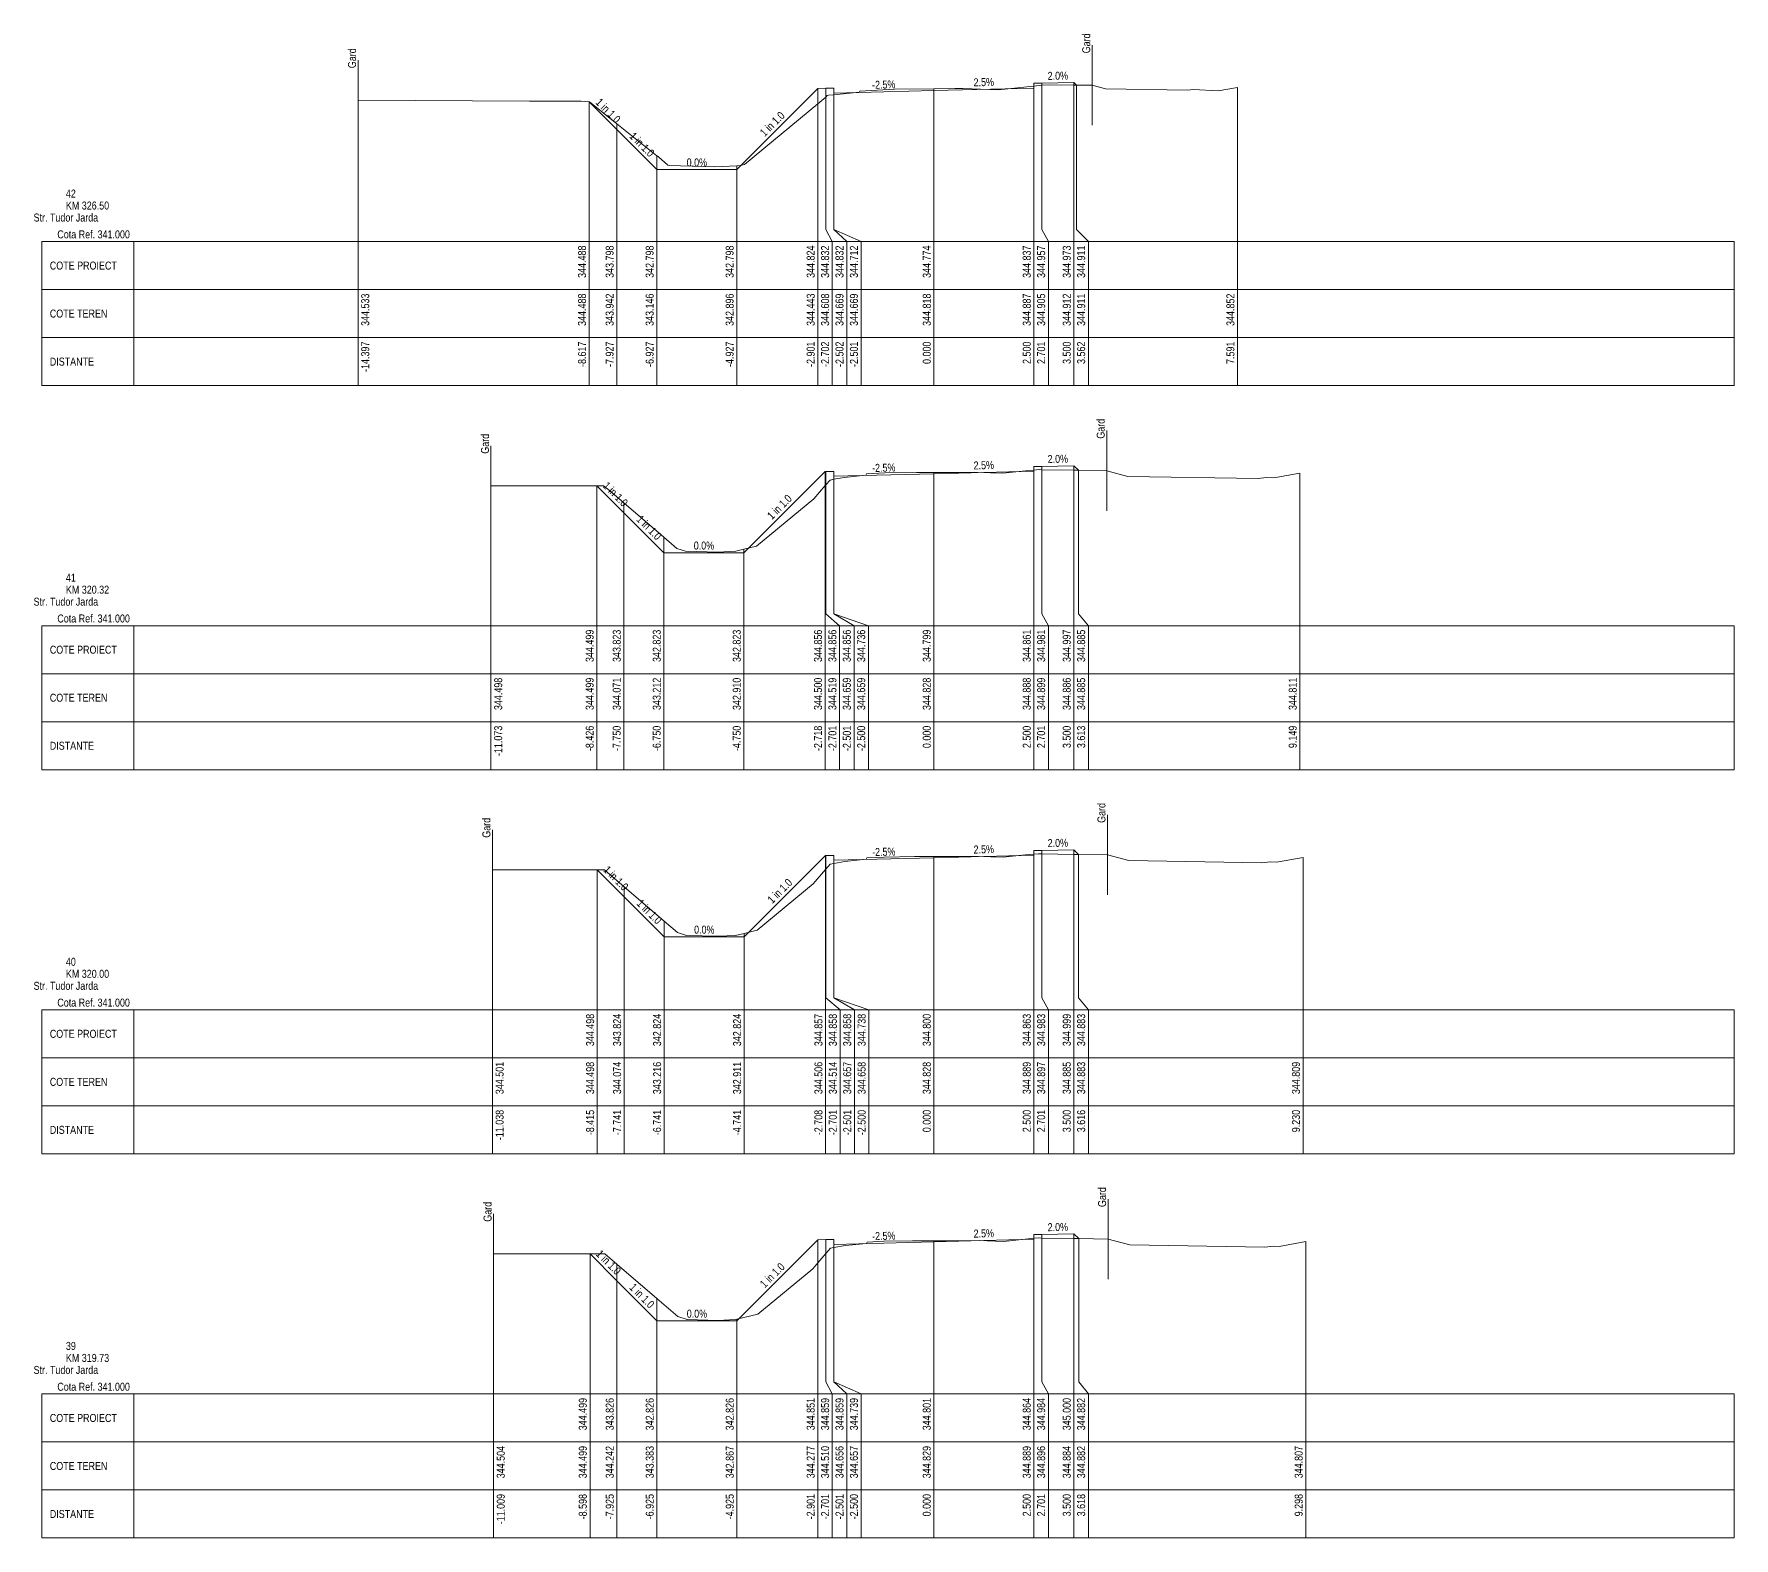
# Model space of a CAD drawing. Extents: x 1 to 634, y 0 to 594.
# Drawn here: x 0.5 to 43, y 365.8 to 403.39 of the extents above; entities that cross this region are included whole.
import ezdxf
from ezdxf.enums import TextEntityAlignment as Align

# ---------------------------------------------------------------- set-up
doc = ezdxf.new("R2010")
doc.units = 0
doc.header["$MEASUREMENT"] = 0
doc.layers.add('ARD-No Plot', color=1, linetype='Continuous', lineweight=0, plot=False)
for name, color, linetype, lineweight in [('DESIGN-TEXT', 7, 'Continuous', 0), ('EXISTING-TEXT', 7, 'Continuous', 0), ('LINES', 7, 'Continuous', 0), ('Text', 7, 'Continuous', 0), ('X-RL', 7, 'Continuous', 0), ('XPLOT-DESIGN', 5, 'Continuous', 0), ('XPLOT-EXISTING', 3, 'Continuous', 0), ('XPLOT-GRADE', 7, 'Continuous', 0), ('XPLOT-KM', 7, 'Continuous', 0), ('XPLOT-TITLE', 7, 'Continuous', 0)]:
    doc.layers.add(name, color=color, linetype=linetype, lineweight=lineweight)
doc.styles.add('$0$$0$Arial', font='arial.ttf', dxfattribs={"width": 0.8})

msp = doc.modelspace()

# ---------------------------------------------------------------- linework, layer by layer
at = {"layer": 'LINES'}
for p, q in [((26.957, 403.105), (26.957, 401.105)), ((8.603, 402.733), (8.603, 400.733)), ((20.298, 398.5), (20.298, 402.032)), ((20.298, 398.5), (20.298, 402.032)), ((20.298, 398.5), (20.298, 402.032)), ((20.498, 398.5), (20.498, 402.032)), ((20.498, 398.5), (20.498, 402.032)), ((20.498, 398.5), (20.498, 402.032)), ((25.5, 398.5), (25.5, 402.087)), ((25.5, 398.5), (25.5, 402.087)), ((25.5, 398.5), (25.5, 402.087)), ((25.701, 398.5), (25.701, 402.157)), ((25.701, 398.5), (25.701, 402.157)), ((25.701, 398.5), (25.701, 402.157)), ((26.5, 398.5), (26.5, 402.173)), ((26.5, 398.5), (26.5, 402.173)), ((26.5, 398.5), (26.5, 402.173)), ((26.562, 398.5), (26.562, 402.111)), ((26.562, 398.5), (26.562, 402.111)), ((26.562, 398.5), (26.562, 402.111)), ((30.591, 398.5), (30.591, 402.052)), ((30.591, 398.5), (30.591, 402.052)), ((8.603, 398.5), (8.603, 401.733)), ((8.603, 398.5), (8.603, 401.733)), ((14.383, 398.5), (14.383, 401.688)), ((14.383, 398.5), (14.383, 401.688)), ((14.383, 398.5), (14.383, 401.688)), ((20.099, 398.5), (20.099, 402.024)), ((20.099, 398.5), (20.099, 402.024)), ((20.099, 398.5), (20.099, 402.024)), ((20.499, 398.5), (20.499, 401.912)), ((20.499, 398.5), (20.499, 401.912)), ((20.499, 398.5), (20.499, 401.912)), ((23, 398.5), (23, 402.018)), ((23, 398.5), (23, 402.018)), ((23, 398.5), (23, 402.018)), ((15.073, 398.5), (15.073, 401.142)), ((15.073, 398.5), (15.073, 401.142)), ((15.073, 398.5), (15.073, 401.142)), ((16.073, 398.5), (16.073, 400.346)), ((16.073, 398.5), (16.073, 400.346)), ((16.073, 398.5), (16.073, 400.346)), ((18.073, 398.5), (18.073, 400.096)), ((18.073, 398.5), (18.073, 400.096)), ((18.073, 398.5), (18.073, 400.096)), ((0.698, 397), (0.698, 398.2)), ((0.698, 398.2), (3, 398.2)), ((3, 394.6), (3, 398.2)), ((3, 398.2), (43, 398.2)), ((8.603, 398.2), (8.603, 398.5)), ((8.603, 398.2), (8.603, 398.5)), ((8.603, 394.6), (8.603, 398.2)), ((8.603, 394.6), (8.603, 398.2)), ((14.383, 398.2), (14.383, 398.5)), ((14.383, 398.2), (14.383, 398.5)), ((14.383, 398.2), (14.383, 398.5)), ((14.383, 394.6), (14.383, 398.2)), ((14.383, 394.6), (14.383, 398.2)), ((14.383, 394.6), (14.383, 398.2)), ((15.073, 398.2), (15.073, 398.5)), ((15.073, 398.2), (15.073, 398.5)), ((15.073, 398.2), (15.073, 398.5)), ((15.073, 394.6), (15.073, 398.2)), ((15.073, 394.6), (15.073, 398.2)), ((15.073, 394.6), (15.073, 398.2)), ((16.073, 398.2), (16.073, 398.5)), ((16.073, 398.2), (16.073, 398.5)), ((16.073, 398.2), (16.073, 398.5)), ((16.073, 394.6), (16.073, 398.2)), ((16.073, 394.6), (16.073, 398.2)), ((16.073, 394.6), (16.073, 398.2)), ((18.073, 398.2), (18.073, 398.5)), ((18.073, 398.2), (18.073, 398.5)), ((18.073, 398.2), (18.073, 398.5)), ((18.073, 394.6), (18.073, 398.2)), ((18.073, 394.6), (18.073, 398.2)), ((18.073, 394.6), (18.073, 398.2)), ((20.099, 398.2), (20.099, 398.5)), ((20.099, 398.2), (20.099, 398.5)), ((20.099, 398.2), (20.099, 398.5)), ((20.099, 394.6), (20.099, 398.2)), ((20.099, 394.6), (20.099, 398.2)), ((20.099, 394.6), (20.099, 398.2)), ((20.459, 398.2), (20.298, 398.5)), ((20.459, 398.2), (20.298, 398.5)), ((20.459, 398.2), (20.298, 398.5)), ((20.459, 394.6), (20.459, 398.2)), ((20.459, 394.6), (20.459, 398.2)), ((20.459, 394.6), (20.459, 398.2)), ((20.819, 398.2), (20.498, 398.5)), ((20.819, 398.2), (20.498, 398.5)), ((20.819, 398.2), (20.498, 398.5)), ((21.179, 398.2), (20.499, 398.5)), ((21.179, 398.2), (20.499, 398.5)), ((21.179, 398.2), (20.499, 398.5)), ((20.819, 394.6), (20.819, 398.2)), ((20.819, 394.6), (20.819, 398.2)), ((20.819, 394.6), (20.819, 398.2)), ((21.179, 394.6), (21.179, 398.2)), ((21.179, 394.6), (21.179, 398.2)), ((21.179, 394.6), (21.179, 398.2)), ((23, 398.2), (23, 398.5)), ((23, 398.2), (23, 398.5)), ((23, 398.2), (23, 398.5)), ((23, 394.6), (23, 398.2)), ((23, 394.6), (23, 398.2)), ((23, 394.6), (23, 398.2)), ((25.5, 398.2), (25.5, 398.5)), ((25.5, 398.2), (25.5, 398.5)), ((25.5, 398.2), (25.5, 398.5)), ((25.5, 394.6), (25.5, 398.2)), ((25.5, 394.6), (25.5, 398.2)), ((25.5, 394.6), (25.5, 398.2)), ((25.86, 398.2), (25.701, 398.5)), ((25.86, 398.2), (25.701, 398.5)), ((25.86, 398.2), (25.701, 398.5)), ((25.86, 394.6), (25.86, 398.2)), ((25.86, 394.6), (25.86, 398.2)), ((25.86, 394.6), (25.86, 398.2)), ((26.5, 398.2), (26.5, 398.5)), ((26.5, 398.2), (26.5, 398.5)), ((26.5, 398.2), (26.5, 398.5)), ((26.5, 394.6), (26.5, 398.2)), ((26.5, 394.6), (26.5, 398.2)), ((26.5, 394.6), (26.5, 398.2)), ((26.86, 398.2), (26.562, 398.5)), ((26.86, 398.2), (26.562, 398.5)), ((26.86, 398.2), (26.562, 398.5)), ((26.86, 394.6), (26.86, 398.2)), ((26.86, 394.6), (26.86, 398.2)), ((26.86, 394.6), (26.86, 398.2)), ((30.591, 398.2), (30.591, 398.5)), ((30.591, 398.2), (30.591, 398.5)), ((30.591, 394.6), (30.591, 398.2)), ((30.591, 394.6), (30.591, 398.2)), ((43, 394.6), (43, 398.2)), ((0.698, 395.8), (0.698, 397)), ((0.698, 397), (3, 397)), ((3, 397), (0.698, 397)), ((3, 397), (43, 397)), ((0.698, 394.6), (0.698, 395.8)), ((0.698, 395.8), (3, 395.8)), ((3, 395.8), (0.698, 395.8)), ((3, 395.8), (43, 395.8)), ((3, 394.6), (0.698, 394.6)), ((3, 394.6), (43, 394.6)), ((27.318, 393.474), (27.318, 391.474)), ((11.927, 393.098), (11.927, 391.098)), ((20.282, 388.9), (20.282, 392.456)), ((20.282, 388.9), (20.282, 392.456)), ((20.282, 388.9), (20.282, 392.456)), ((20.299, 388.9), (20.299, 392.456)), ((20.299, 388.9), (20.299, 392.456)), ((20.299, 388.9), (20.299, 392.456)), ((20.499, 388.9), (20.499, 392.456)), ((20.499, 388.9), (20.499, 392.456)), ((20.499, 388.9), (20.499, 392.456)), ((20.5, 388.9), (20.5, 392.336)), ((20.5, 388.9), (20.5, 392.336)), ((20.5, 388.9), (20.5, 392.336)), ((23, 388.9), (23, 392.428)), ((23, 388.9), (23, 392.428)), ((23, 388.9), (23, 392.428)), ((25.5, 388.9), (25.5, 392.488)), ((25.5, 388.9), (25.5, 392.488)), ((25.5, 388.9), (25.5, 392.488)), ((25.701, 388.9), (25.701, 392.581)), ((25.701, 388.9), (25.701, 392.581)), ((25.701, 388.9), (25.701, 392.581)), ((26.5, 388.9), (26.5, 392.597)), ((26.5, 388.9), (26.5, 392.597)), ((26.5, 388.9), (26.5, 392.597)), ((26.613, 388.9), (26.613, 392.485)), ((26.613, 388.9), (26.613, 392.485)), ((26.613, 388.9), (26.613, 392.485)), ((32.149, 388.9), (32.149, 392.411)), ((32.149, 388.9), (32.149, 392.411)), ((11.927, 388.9), (11.927, 392.098)), ((11.927, 388.9), (11.927, 392.098)), ((14.574, 388.9), (14.574, 392.099)), ((14.574, 388.9), (14.574, 392.099)), ((14.574, 388.9), (14.574, 392.099)), ((15.25, 388.9), (15.25, 391.671)), ((15.25, 388.9), (15.25, 391.671)), ((15.25, 388.9), (15.25, 391.671)), ((16.25, 388.9), (16.25, 390.812)), ((16.25, 388.9), (16.25, 390.812)), ((16.25, 388.9), (16.25, 390.812)), ((18.25, 388.9), (18.25, 390.51)), ((18.25, 388.9), (18.25, 390.51)), ((18.25, 388.9), (18.25, 390.51)), ((11.927, 388.6), (11.927, 388.9)), ((11.927, 388.6), (11.927, 388.9)), ((14.574, 388.6), (14.574, 388.9)), ((14.574, 388.6), (14.574, 388.9)), ((14.574, 388.6), (14.574, 388.9)), ((15.25, 388.6), (15.25, 388.9)), ((15.25, 388.6), (15.25, 388.9)), ((15.25, 388.6), (15.25, 388.9)), ((16.25, 388.6), (16.25, 388.9)), ((16.25, 388.6), (16.25, 388.9)), ((16.25, 388.6), (16.25, 388.9)), ((18.25, 388.6), (18.25, 388.9)), ((18.25, 388.6), (18.25, 388.9)), ((18.25, 388.6), (18.25, 388.9)), ((20.282, 388.6), (20.282, 388.9)), ((20.282, 388.6), (20.282, 388.9)), ((20.282, 388.6), (20.282, 388.9)), ((20.642, 388.6), (20.299, 388.9)), ((20.642, 388.6), (20.299, 388.9)), ((20.642, 388.6), (20.299, 388.9)), ((21.002, 388.6), (20.499, 388.9)), ((21.002, 388.6), (20.499, 388.9)), ((21.002, 388.6), (20.499, 388.9)), ((21.362, 388.6), (20.5, 388.9)), ((21.362, 388.6), (20.5, 388.9)), ((21.362, 388.6), (20.5, 388.9)), ((23, 388.6), (23, 388.9)), ((23, 388.6), (23, 388.9)), ((23, 388.6), (23, 388.9)), ((25.5, 388.6), (25.5, 388.9)), ((25.5, 388.6), (25.5, 388.9)), ((25.5, 388.6), (25.5, 388.9)), ((25.86, 388.6), (25.701, 388.9)), ((25.86, 388.6), (25.701, 388.9)), ((25.86, 388.6), (25.701, 388.9)), ((26.5, 388.6), (26.5, 388.9)), ((26.5, 388.6), (26.5, 388.9)), ((26.5, 388.6), (26.5, 388.9)), ((26.86, 388.6), (26.613, 388.9)), ((26.86, 388.6), (26.613, 388.9)), ((26.86, 388.6), (26.613, 388.9)), ((32.149, 388.6), (32.149, 388.9)), ((32.149, 388.6), (32.149, 388.9)), ((0.698, 387.4), (0.698, 388.6)), ((0.698, 388.6), (3, 388.6)), ((3, 385), (3, 388.6)), ((3, 388.6), (43, 388.6)), ((11.927, 385), (11.927, 388.6)), ((11.927, 385), (11.927, 388.6)), ((14.574, 385), (14.574, 388.6)), ((14.574, 385), (14.574, 388.6)), ((14.574, 385), (14.574, 388.6)), ((15.25, 385), (15.25, 388.6)), ((15.25, 385), (15.25, 388.6)), ((15.25, 385), (15.25, 388.6)), ((16.25, 385), (16.25, 388.6)), ((16.25, 385), (16.25, 388.6)), ((16.25, 385), (16.25, 388.6)), ((18.25, 385), (18.25, 388.6)), ((18.25, 385), (18.25, 388.6)), ((18.25, 385), (18.25, 388.6)), ((20.282, 385), (20.282, 388.6)), ((20.282, 385), (20.282, 388.6)), ((20.282, 385), (20.282, 388.6)), ((20.642, 385), (20.642, 388.6)), ((20.642, 385), (20.642, 388.6)), ((20.642, 385), (20.642, 388.6)), ((21.002, 385), (21.002, 388.6)), ((21.002, 385), (21.002, 388.6)), ((21.002, 385), (21.002, 388.6)), ((21.362, 385), (21.362, 388.6)), ((21.362, 385), (21.362, 388.6)), ((21.362, 385), (21.362, 388.6)), ((23, 385), (23, 388.6)), ((23, 385), (23, 388.6)), ((23, 385), (23, 388.6)), ((25.5, 385), (25.5, 388.6)), ((25.5, 385), (25.5, 388.6)), ((25.5, 385), (25.5, 388.6)), ((25.86, 385), (25.86, 388.6)), ((25.86, 385), (25.86, 388.6)), ((25.86, 385), (25.86, 388.6)), ((26.5, 385), (26.5, 388.6)), ((26.5, 385), (26.5, 388.6)), ((26.5, 385), (26.5, 388.6)), ((26.86, 385), (26.86, 388.6)), ((26.86, 385), (26.86, 388.6)), ((26.86, 385), (26.86, 388.6)), ((32.149, 385), (32.149, 388.6)), ((32.149, 385), (32.149, 388.6)), ((43, 385), (43, 388.6)), ((0.698, 386.2), (0.698, 387.4)), ((0.698, 387.4), (3, 387.4)), ((3, 387.4), (0.698, 387.4)), ((3, 387.4), (43, 387.4)), ((0.698, 385), (0.698, 386.2)), ((0.698, 386.2), (3, 386.2)), ((3, 386.2), (0.698, 386.2)), ((3, 386.2), (43, 386.2)), ((3, 385), (0.698, 385)), ((3, 385), (43, 385)), ((27.337, 383.872), (27.337, 381.872)), ((11.962, 383.501), (11.962, 381.501)), ((25.701, 379.3), (25.701, 382.983)), ((25.701, 379.3), (25.701, 382.983)), ((25.701, 379.3), (25.701, 382.983)), ((26.5, 379.3), (26.5, 382.999)), ((26.5, 379.3), (26.5, 382.999)), ((26.5, 379.3), (26.5, 382.999)), ((11.962, 379.3), (11.962, 382.501)), ((11.962, 379.3), (11.962, 382.501)), ((14.585, 379.3), (14.585, 382.498)), ((14.585, 379.3), (14.585, 382.498)), ((14.585, 379.3), (14.585, 382.498)), ((20.292, 379.3), (20.292, 382.857)), ((20.292, 379.3), (20.292, 382.857)), ((20.292, 379.3), (20.292, 382.857)), ((20.299, 379.3), (20.299, 382.858)), ((20.299, 379.3), (20.299, 382.858)), ((20.299, 379.3), (20.299, 382.858)), ((20.499, 379.3), (20.499, 382.858)), ((20.499, 379.3), (20.499, 382.858)), ((20.499, 379.3), (20.499, 382.858)), ((20.5, 379.3), (20.5, 382.738)), ((20.5, 379.3), (20.5, 382.738)), ((20.5, 379.3), (20.5, 382.738)), ((23, 379.3), (23, 382.828)), ((23, 379.3), (23, 382.828)), ((23, 379.3), (23, 382.828)), ((25.5, 379.3), (25.5, 382.889)), ((25.5, 379.3), (25.5, 382.889)), ((25.5, 379.3), (25.5, 382.889)), ((26.616, 379.3), (26.616, 382.883)), ((26.616, 379.3), (26.616, 382.883)), ((26.616, 379.3), (26.616, 382.883)), ((32.23, 379.3), (32.23, 382.809)), ((32.23, 379.3), (32.23, 382.809)), ((15.259, 379.3), (15.259, 382.074)), ((15.259, 379.3), (15.259, 382.074)), ((15.259, 379.3), (15.259, 382.074)), ((16.259, 379.3), (16.259, 381.216)), ((16.259, 379.3), (16.259, 381.216)), ((16.259, 379.3), (16.259, 381.216)), ((18.259, 379.3), (18.259, 380.911)), ((18.259, 379.3), (18.259, 380.911)), ((18.259, 379.3), (18.259, 380.911)), ((11.962, 379), (11.962, 379.3)), ((11.962, 379), (11.962, 379.3)), ((14.585, 379), (14.585, 379.3)), ((14.585, 379), (14.585, 379.3)), ((14.585, 379), (14.585, 379.3)), ((15.259, 379), (15.259, 379.3)), ((15.259, 379), (15.259, 379.3)), ((15.259, 379), (15.259, 379.3)), ((16.259, 379), (16.259, 379.3)), ((16.259, 379), (16.259, 379.3)), ((16.259, 379), (16.259, 379.3)), ((18.259, 379), (18.259, 379.3)), ((18.259, 379), (18.259, 379.3)), ((18.259, 379), (18.259, 379.3)), ((20.292, 379), (20.292, 379.3)), ((20.292, 379), (20.292, 379.3)), ((20.292, 379), (20.292, 379.3)), ((20.652, 379), (20.299, 379.3)), ((20.652, 379), (20.299, 379.3)), ((20.652, 379), (20.299, 379.3)), ((21.012, 379), (20.499, 379.3)), ((21.012, 379), (20.499, 379.3)), ((21.012, 379), (20.499, 379.3)), ((21.372, 379), (20.5, 379.3)), ((21.372, 379), (20.5, 379.3)), ((21.372, 379), (20.5, 379.3)), ((23, 379), (23, 379.3)), ((23, 379), (23, 379.3)), ((23, 379), (23, 379.3)), ((25.5, 379), (25.5, 379.3)), ((25.5, 379), (25.5, 379.3)), ((25.5, 379), (25.5, 379.3)), ((25.86, 379), (25.701, 379.3)), ((25.86, 379), (25.701, 379.3)), ((25.86, 379), (25.701, 379.3)), ((26.5, 379), (26.5, 379.3)), ((26.5, 379), (26.5, 379.3)), ((26.5, 379), (26.5, 379.3)), ((26.86, 379), (26.616, 379.3)), ((26.86, 379), (26.616, 379.3)), ((26.86, 379), (26.616, 379.3)), ((32.23, 379), (32.23, 379.3)), ((32.23, 379), (32.23, 379.3)), ((0.698, 377.8), (0.698, 379)), ((0.698, 379), (3, 379)), ((3, 375.4), (3, 379)), ((3, 379), (43, 379)), ((11.962, 375.4), (11.962, 379)), ((11.962, 375.4), (11.962, 379)), ((14.585, 375.4), (14.585, 379)), ((14.585, 375.4), (14.585, 379)), ((14.585, 375.4), (14.585, 379)), ((15.259, 375.4), (15.259, 379)), ((15.259, 375.4), (15.259, 379)), ((15.259, 375.4), (15.259, 379)), ((16.259, 375.4), (16.259, 379)), ((16.259, 375.4), (16.259, 379)), ((16.259, 375.4), (16.259, 379)), ((18.259, 375.4), (18.259, 379)), ((18.259, 375.4), (18.259, 379)), ((18.259, 375.4), (18.259, 379)), ((20.292, 375.4), (20.292, 379)), ((20.292, 375.4), (20.292, 379)), ((20.292, 375.4), (20.292, 379)), ((20.652, 375.4), (20.652, 379)), ((20.652, 375.4), (20.652, 379)), ((20.652, 375.4), (20.652, 379)), ((21.012, 375.4), (21.012, 379)), ((21.012, 375.4), (21.012, 379)), ((21.012, 375.4), (21.012, 379)), ((21.372, 375.4), (21.372, 379)), ((21.372, 375.4), (21.372, 379)), ((21.372, 375.4), (21.372, 379)), ((23, 375.4), (23, 379)), ((23, 375.4), (23, 379)), ((23, 375.4), (23, 379)), ((25.5, 375.4), (25.5, 379)), ((25.5, 375.4), (25.5, 379)), ((25.5, 375.4), (25.5, 379)), ((25.86, 375.4), (25.86, 379)), ((25.86, 375.4), (25.86, 379)), ((25.86, 375.4), (25.86, 379)), ((26.5, 375.4), (26.5, 379)), ((26.5, 375.4), (26.5, 379)), ((26.5, 375.4), (26.5, 379)), ((26.86, 375.4), (26.86, 379)), ((26.86, 375.4), (26.86, 379)), ((26.86, 375.4), (26.86, 379)), ((32.23, 375.4), (32.23, 379)), ((32.23, 375.4), (32.23, 379)), ((43, 375.4), (43, 379)), ((0.698, 376.6), (0.698, 377.8)), ((0.698, 377.8), (3, 377.8)), ((3, 377.8), (0.698, 377.8)), ((3, 377.8), (43, 377.8)), ((0.698, 375.4), (0.698, 376.6)), ((0.698, 376.6), (3, 376.6)), ((3, 376.6), (0.698, 376.6)), ((3, 376.6), (43, 376.6)), ((3, 375.4), (0.698, 375.4)), ((3, 375.4), (43, 375.4)), ((27.353, 374.271), (27.353, 372.271)), ((11.991, 373.904), (11.991, 371.904)), ((20.099, 369.7), (20.099, 373.251)), ((20.099, 369.7), (20.099, 373.251)), ((20.099, 369.7), (20.099, 373.251)), ((20.299, 369.7), (20.299, 373.259)), ((20.299, 369.7), (20.299, 373.259)), ((20.299, 369.7), (20.299, 373.259)), ((20.499, 369.7), (20.499, 373.259)), ((20.499, 369.7), (20.499, 373.259)), ((20.499, 369.7), (20.499, 373.259)), ((20.5, 369.7), (20.5, 373.139)), ((20.5, 369.7), (20.5, 373.139)), ((20.5, 369.7), (20.5, 373.139)), ((23, 369.7), (23, 373.229)), ((23, 369.7), (23, 373.229)), ((23, 369.7), (23, 373.229)), ((25.5, 369.7), (25.5, 373.289)), ((25.5, 369.7), (25.5, 373.289)), ((25.5, 369.7), (25.5, 373.289)), ((25.701, 369.7), (25.701, 373.384)), ((25.701, 369.7), (25.701, 373.384)), ((25.701, 369.7), (25.701, 373.384)), ((26.5, 369.7), (26.5, 373.4)), ((26.5, 369.7), (26.5, 373.4)), ((26.5, 369.7), (26.5, 373.4)), ((26.618, 369.7), (26.618, 373.282)), ((26.618, 369.7), (26.618, 373.282)), ((26.618, 369.7), (26.618, 373.282)), ((32.298, 369.7), (32.298, 373.207)), ((32.298, 369.7), (32.298, 373.207)), ((11.991, 369.7), (11.991, 372.904)), ((11.991, 369.7), (11.991, 372.904)), ((14.402, 369.7), (14.402, 372.899)), ((14.402, 369.7), (14.402, 372.899)), ((14.402, 369.7), (14.402, 372.899)), ((15.075, 369.7), (15.075, 372.642)), ((15.075, 369.7), (15.075, 372.642)), ((15.075, 369.7), (15.075, 372.642)), ((16.075, 369.7), (16.075, 371.783)), ((16.075, 369.7), (16.075, 371.783)), ((16.075, 369.7), (16.075, 371.783)), ((18.075, 369.7), (18.075, 371.267)), ((18.075, 369.7), (18.075, 371.267)), ((18.075, 369.7), (18.075, 371.267)), ((0.698, 368.2), (0.698, 369.4)), ((0.698, 369.4), (3, 369.4)), ((3, 365.8), (3, 369.4)), ((3, 369.4), (43, 369.4)), ((11.991, 369.4), (11.991, 369.7)), ((11.991, 369.4), (11.991, 369.7)), ((11.991, 365.8), (11.991, 369.4)), ((11.991, 365.8), (11.991, 369.4)), ((14.402, 369.4), (14.402, 369.7)), ((14.402, 369.4), (14.402, 369.7)), ((14.402, 369.4), (14.402, 369.7)), ((14.402, 365.8), (14.402, 369.4)), ((14.402, 365.8), (14.402, 369.4)), ((14.402, 365.8), (14.402, 369.4)), ((15.075, 369.4), (15.075, 369.7)), ((15.075, 369.4), (15.075, 369.7)), ((15.075, 369.4), (15.075, 369.7)), ((15.075, 365.8), (15.075, 369.4)), ((15.075, 365.8), (15.075, 369.4)), ((15.075, 365.8), (15.075, 369.4)), ((16.075, 369.4), (16.075, 369.7)), ((16.075, 369.4), (16.075, 369.7)), ((16.075, 369.4), (16.075, 369.7)), ((16.075, 365.8), (16.075, 369.4)), ((16.075, 365.8), (16.075, 369.4)), ((16.075, 365.8), (16.075, 369.4)), ((18.075, 369.4), (18.075, 369.7)), ((18.075, 369.4), (18.075, 369.7)), ((18.075, 369.4), (18.075, 369.7)), ((18.075, 365.8), (18.075, 369.4)), ((18.075, 365.8), (18.075, 369.4)), ((18.075, 365.8), (18.075, 369.4)), ((20.099, 369.4), (20.099, 369.7)), ((20.099, 369.4), (20.099, 369.7)), ((20.099, 369.4), (20.099, 369.7)), ((20.099, 365.8), (20.099, 369.4)), ((20.099, 365.8), (20.099, 369.4)), ((20.099, 365.8), (20.099, 369.4)), ((20.459, 369.4), (20.299, 369.7)), ((20.459, 369.4), (20.299, 369.7)), ((20.459, 369.4), (20.299, 369.7)), ((20.459, 365.8), (20.459, 369.4)), ((20.459, 365.8), (20.459, 369.4)), ((20.459, 365.8), (20.459, 369.4)), ((20.819, 369.4), (20.499, 369.7)), ((20.819, 369.4), (20.499, 369.7)), ((20.819, 369.4), (20.499, 369.7)), ((21.179, 369.4), (20.5, 369.7)), ((21.179, 369.4), (20.5, 369.7)), ((21.179, 369.4), (20.5, 369.7)), ((20.819, 365.8), (20.819, 369.4)), ((20.819, 365.8), (20.819, 369.4)), ((20.819, 365.8), (20.819, 369.4)), ((21.179, 365.8), (21.179, 369.4)), ((21.179, 365.8), (21.179, 369.4)), ((21.179, 365.8), (21.179, 369.4)), ((23, 369.4), (23, 369.7)), ((23, 369.4), (23, 369.7)), ((23, 369.4), (23, 369.7)), ((23, 365.8), (23, 369.4)), ((23, 365.8), (23, 369.4)), ((23, 365.8), (23, 369.4)), ((25.5, 369.4), (25.5, 369.7)), ((25.5, 369.4), (25.5, 369.7)), ((25.5, 369.4), (25.5, 369.7)), ((25.5, 365.8), (25.5, 369.4)), ((25.5, 365.8), (25.5, 369.4)), ((25.5, 365.8), (25.5, 369.4)), ((25.86, 369.4), (25.701, 369.7)), ((25.86, 369.4), (25.701, 369.7)), ((25.86, 369.4), (25.701, 369.7)), ((25.86, 365.8), (25.86, 369.4)), ((25.86, 365.8), (25.86, 369.4)), ((25.86, 365.8), (25.86, 369.4)), ((26.5, 369.4), (26.5, 369.7)), ((26.5, 369.4), (26.5, 369.7)), ((26.5, 369.4), (26.5, 369.7)), ((26.5, 365.8), (26.5, 369.4)), ((26.5, 365.8), (26.5, 369.4)), ((26.5, 365.8), (26.5, 369.4)), ((26.86, 369.4), (26.618, 369.7)), ((26.86, 369.4), (26.618, 369.7)), ((26.86, 369.4), (26.618, 369.7)), ((26.86, 365.8), (26.86, 369.4)), ((26.86, 365.8), (26.86, 369.4)), ((26.86, 365.8), (26.86, 369.4)), ((32.298, 369.4), (32.298, 369.7)), ((32.298, 369.4), (32.298, 369.7)), ((32.298, 365.8), (32.298, 369.4)), ((32.298, 365.8), (32.298, 369.4)), ((43, 365.8), (43, 369.4)), ((0.698, 367), (0.698, 368.2)), ((0.698, 368.2), (3, 368.2)), ((3, 368.2), (0.698, 368.2)), ((3, 368.2), (43, 368.2)), ((0.698, 365.8), (0.698, 367)), ((0.698, 367), (3, 367)), ((3, 367), (0.698, 367)), ((3, 367), (43, 367)), ((3, 365.8), (0.698, 365.8)), ((3, 365.8), (43, 365.8))]:
    msp.add_line(p, q, dxfattribs=at)
at = {"layer": 'XPLOT-DESIGN'}
for p, q in [((20.099, 402.024), (20.298, 402.032)), ((20.298, 402.032), (20.498, 402.032)), ((20.498, 402.032), (20.499, 401.912)), ((23, 401.974), (25.5, 402.037)), ((25.5, 402.037), (25.501, 402.157)), ((25.501, 402.157), (25.701, 402.157)), ((25.701, 402.157), (26.5, 402.173)), ((26.5, 402.173), (26.562, 402.111)), ((14.383, 401.688), (15.073, 400.998)), ((18.073, 399.998), (20.099, 402.024)), ((20.499, 401.912), (23, 401.974)), ((15.073, 400.998), (16.073, 399.998)), ((16.073, 399.998), (18.073, 399.998)), ((18.25, 390.423), (20.282, 392.456)), ((20.282, 392.456), (20.299, 392.456)), ((20.299, 392.456), (20.499, 392.456)), ((20.499, 392.456), (20.5, 392.336)), ((20.5, 392.336), (23, 392.399)), ((23, 392.399), (25.5, 392.461)), ((25.5, 392.461), (25.501, 392.581)), ((25.501, 392.581), (25.701, 392.581)), ((25.701, 392.581), (26.5, 392.597)), ((26.5, 392.597), (26.613, 392.485)), ((14.574, 392.099), (15.25, 391.423)), ((15.25, 391.423), (16.25, 390.423)), ((16.25, 390.423), (18.25, 390.423)), ((25.5, 382.863), (25.501, 382.983)), ((25.501, 382.983), (25.701, 382.983)), ((25.701, 382.983), (26.5, 382.999)), ((26.5, 382.999), (26.616, 382.883)), ((14.585, 382.498), (15.259, 381.824)), ((18.259, 380.824), (20.292, 382.857)), ((20.292, 382.857), (20.299, 382.858)), ((20.299, 382.858), (20.499, 382.858)), ((20.499, 382.858), (20.5, 382.738)), ((20.5, 382.738), (23, 382.8)), ((23, 382.8), (25.5, 382.863)), ((15.259, 381.824), (16.259, 380.824)), ((16.259, 380.824), (18.259, 380.824)), ((18.075, 371.226), (20.099, 373.251)), ((20.099, 373.251), (20.299, 373.259)), ((20.299, 373.259), (20.499, 373.259)), ((20.499, 373.259), (20.5, 373.139)), ((20.5, 373.139), (23, 373.201)), ((23, 373.201), (25.5, 373.264)), ((25.5, 373.264), (25.501, 373.384)), ((25.501, 373.384), (25.701, 373.384)), ((25.701, 373.384), (26.5, 373.4)), ((26.5, 373.4), (26.618, 373.282)), ((14.402, 372.899), (15.075, 372.226)), ((15.075, 372.226), (16.075, 371.226)), ((16.075, 371.226), (18.075, 371.226))]:
    msp.add_line(p, q, dxfattribs=at)
at = {"layer": 'XPLOT-EXISTING'}
for p, q in [((23, 402.018), (23.519, 402.025)), ((23.519, 402.025), (23.656, 402.025)), ((23.656, 402.025), (23.721, 402.025)), ((23.721, 402.025), (24.611, 401.994)), ((24.611, 401.994), (25.406, 402.079)), ((25.406, 402.079), (25.5, 402.087)), ((25.5, 402.087), (25.701, 402.105)), ((25.701, 402.105), (25.891, 402.121)), ((25.891, 402.121), (26.5, 402.112)), ((26.5, 402.112), (26.562, 402.111)), ((26.562, 402.111), (26.957, 402.105)), ((26.957, 402.105), (27.288, 402.016)), ((30.108, 401.967), (30.591, 402.052)), ((8.603, 401.733), (12.886, 401.705)), ((12.886, 401.705), (14.181, 401.709)), ((14.181, 401.709), (14.383, 401.688)), ((14.383, 401.688), (14.388, 401.688)), ((14.388, 401.688), (15.073, 401.142)), ((18.263, 400.126), (20.099, 401.643)), ((20.099, 401.643), (20.295, 401.806)), ((20.295, 401.806), (20.298, 401.808)), ((20.298, 401.808), (20.333, 401.849)), ((20.333, 401.849), (20.366, 401.855)), ((20.366, 401.855), (20.498, 401.869)), ((20.498, 401.869), (20.499, 401.869)), ((20.499, 401.869), (21.136, 401.932)), ((21.136, 401.932), (21.147, 401.961)), ((21.147, 401.961), (22.014, 402.005)), ((22.014, 402.005), (23, 402.018)), ((23, 402.018), (23, 402.018)), ((27.288, 402.016), (29.346, 401.982)), ((29.346, 401.982), (29.479, 401.998)), ((29.479, 401.998), (30.108, 401.967)), ((15.073, 401.142), (16.073, 400.346)), ((16.073, 400.346), (16.113, 400.315)), ((16.113, 400.315), (16.348, 400.113)), ((16.348, 400.113), (16.378, 400.103)), ((16.378, 400.103), (17.524, 400.071)), ((17.524, 400.071), (18.073, 400.096)), ((18.073, 400.096), (18.154, 400.099)), ((18.154, 400.099), (18.263, 400.126)), ((20.404, 392.241), (20.499, 392.259)), ((20.499, 392.259), (20.5, 392.259)), ((20.5, 392.259), (20.753, 392.305)), ((20.753, 392.305), (21.3, 392.36)), ((21.3, 392.36), (21.314, 392.394)), ((21.314, 392.394), (21.769, 392.417)), ((21.769, 392.417), (22.56, 392.427)), ((22.56, 392.427), (23, 392.428)), ((23, 392.428), (23.603, 392.429)), ((23, 392.428), (23, 392.428)), ((23.603, 392.429), (24.098, 392.432)), ((24.098, 392.432), (24.726, 392.41)), ((24.726, 392.41), (25.288, 392.47)), ((25.288, 392.47), (25.5, 392.488)), ((25.5, 392.488), (25.631, 392.5)), ((25.631, 392.5), (25.701, 392.499)), ((25.701, 392.499), (26.5, 392.486)), ((26.5, 392.486), (26.613, 392.485)), ((26.613, 392.485), (27.318, 392.474)), ((27.318, 392.474), (27.843, 392.332)), ((27.843, 392.332), (31.103, 392.279)), ((31.103, 392.279), (31.313, 392.305)), ((31.313, 392.305), (31.495, 392.296)), ((31.495, 392.296), (32.149, 392.411)), ((11.927, 392.098), (13.35, 392.095)), ((13.35, 392.095), (14.574, 392.099)), ((14.574, 392.099), (14.724, 392.099)), ((14.724, 392.099), (14.742, 392.097)), ((14.742, 392.097), (14.893, 391.977)), ((14.893, 391.977), (15.25, 391.671)), ((19.999, 391.77), (20.282, 392.1)), ((20.282, 392.1), (20.299, 392.119)), ((20.299, 392.119), (20.404, 392.241)), ((15.25, 391.671), (16.25, 390.812)), ((18.566, 390.585), (19.999, 391.77)), ((16.25, 390.812), (16.574, 390.533)), ((18.25, 390.51), (18.566, 390.585)), ((16.574, 390.533), (16.789, 390.463)), ((16.789, 390.463), (17.6, 390.441)), ((17.6, 390.441), (18.045, 390.461)), ((18.045, 390.461), (18.25, 390.51)), ((11.962, 382.501), (14.126, 382.497)), ((14.126, 382.497), (14.585, 382.498)), ((14.585, 382.498), (14.752, 382.499)), ((14.752, 382.499), (14.761, 382.498)), ((14.761, 382.498), (14.829, 382.443)), ((19.984, 382.147), (20.292, 382.506)), ((20.292, 382.506), (20.299, 382.514)), ((20.299, 382.514), (20.407, 382.641)), ((20.407, 382.641), (20.499, 382.657)), ((20.499, 382.657), (20.5, 382.658)), ((20.5, 382.658), (20.773, 382.708)), ((20.773, 382.708), (21.309, 382.761)), ((21.309, 382.761), (21.322, 382.795)), ((21.322, 382.795), (21.756, 382.818)), ((21.756, 382.818), (22.51, 382.828)), ((22.51, 382.828), (23, 382.828)), ((23, 382.828), (23.6, 382.829)), ((23, 382.828), (23, 382.828)), ((23.6, 382.829), (24.117, 382.833)), ((24.117, 382.833), (24.732, 382.811)), ((24.732, 382.811), (25.282, 382.87)), ((25.282, 382.87), (25.5, 382.889)), ((25.5, 382.889), (25.617, 382.899)), ((25.617, 382.899), (25.701, 382.897)), ((25.701, 382.897), (26.5, 382.885)), ((26.5, 382.885), (26.616, 382.883)), ((26.616, 382.883), (27.337, 382.872)), ((27.337, 382.872), (27.872, 382.728)), ((27.872, 382.728), (31.195, 382.674)), ((31.195, 382.674), (31.409, 382.7)), ((31.409, 382.7), (31.567, 382.692)), ((31.567, 382.692), (32.23, 382.809)), ((14.829, 382.443), (15.259, 382.074)), ((15.259, 382.074), (16.259, 381.216)), ((18.582, 380.988), (19.984, 382.147)), ((16.259, 381.216), (16.586, 380.935)), ((16.586, 380.935), (16.811, 380.861)), ((16.811, 380.861), (17.603, 380.839)), ((17.603, 380.839), (18.039, 380.859)), ((18.039, 380.859), (18.259, 380.911)), ((18.259, 380.911), (18.582, 380.988)), ((20.79, 373.11), (21.316, 373.162)), ((21.316, 373.162), (21.33, 373.197)), ((21.33, 373.197), (21.746, 373.218)), ((21.746, 373.218), (22.468, 373.228)), ((22.468, 373.228), (23, 373.229)), ((23, 373.229), (23.598, 373.23)), ((23, 373.229), (23, 373.229)), ((23.598, 373.23), (24.134, 373.233)), ((24.134, 373.233), (24.737, 373.211)), ((24.737, 373.211), (25.277, 373.269)), ((25.277, 373.269), (25.5, 373.289)), ((25.5, 373.289), (25.606, 373.298)), ((25.606, 373.298), (25.701, 373.296)), ((25.701, 373.296), (26.5, 373.284)), ((26.5, 373.284), (26.618, 373.282)), ((26.618, 373.282), (27.353, 373.271)), ((27.353, 373.271), (27.897, 373.124)), ((31.628, 373.089), (32.298, 373.207)), ((11.991, 372.904), (14.402, 372.899)), ((14.402, 372.899), (14.776, 372.898)), ((14.776, 372.898), (14.776, 372.898)), ((14.776, 372.898), (14.776, 372.898)), ((14.776, 372.898), (15.075, 372.642)), ((20.099, 372.677), (20.299, 372.91)), ((20.299, 372.91), (20.41, 373.04)), ((20.41, 373.04), (20.499, 373.056)), ((20.499, 373.056), (20.5, 373.057)), ((20.5, 373.057), (20.79, 373.11)), ((27.897, 373.124), (31.272, 373.069)), ((31.272, 373.069), (31.49, 373.096)), ((31.49, 373.096), (31.628, 373.089)), ((15.075, 372.642), (16.075, 371.783)), ((18.596, 371.391), (19.971, 372.528)), ((19.971, 372.528), (20.099, 372.677)), ((16.075, 371.783), (16.596, 371.335)), ((16.596, 371.335), (16.829, 371.26)), ((16.829, 371.26), (17.607, 371.238)), ((17.607, 371.238), (18.034, 371.257)), ((18.034, 371.257), (18.075, 371.267)), ((18.075, 371.267), (18.596, 371.391))]:
    msp.add_line(p, q, dxfattribs=at)

# ---------------------------------------------------------------- texts
at = {"layer": 'ARD-No Plot', "style": '$0$$0$Arial', "width": 0.8}
for p in [(1.3, 398.7), (1.3, 389.1), (1.3, 379.5), (1.3, 369.9)]:
    msp.add_text('Str. Tudor Jarda', height=0.2, dxfattribs=at).set_placement(p, align=Align.CENTER)
at = {"layer": 'DESIGN-TEXT', "style": '$0$$0$Arial', "width": 0.8}
for s, p in [('344.488', (14.303, 398.1)), ('343.798', (14.993, 398.1)), ('342.798', (15.993, 398.1)), ('342.798', (17.993, 398.1)), ('344.824', (20.019, 398.1)), ('344.832', (20.379, 398.1)), ('344.832', (20.739, 398.1)), ('344.712', (21.099, 398.1)), ('344.774', (22.92, 398.1)), ('344.837', (25.42, 398.1)), ('344.957', (25.78, 398.1)), ('344.973', (26.42, 398.1)), ('344.911', (26.78, 398.1)), ('344.499', (14.494, 388.5)), ('343.823', (15.17, 388.5)), ('342.823', (16.17, 388.5)), ('342.823', (18.17, 388.5)), ('344.856', (20.202, 388.5)), ('344.856', (20.562, 388.5)), ('344.856', (20.922, 388.5)), ('344.736', (21.282, 388.5)), ('344.799', (22.92, 388.5)), ('344.861', (25.42, 388.5)), ('344.981', (25.78, 388.5)), ('344.997', (26.42, 388.5)), ('344.885', (26.78, 388.5)), ('344.498', (14.505, 378.9)), ('343.824', (15.179, 378.9)), ('342.824', (16.179, 378.9)), ('342.824', (18.179, 378.9)), ('344.857', (20.212, 378.9)), ('344.858', (20.572, 378.9)), ('344.858', (20.932, 378.9)), ('344.738', (21.292, 378.9)), ('344.800', (22.92, 378.9)), ('344.863', (25.42, 378.9)), ('344.983', (25.78, 378.9)), ('344.999', (26.42, 378.9)), ('344.883', (26.78, 378.9)), ('344.499', (14.322, 369.3)), ('343.826', (14.995, 369.3)), ('342.826', (15.995, 369.3)), ('342.826', (17.995, 369.3)), ('344.851', (20.019, 369.3)), ('344.859', (20.379, 369.3)), ('344.859', (20.739, 369.3)), ('344.739', (21.099, 369.3)), ('344.801', (22.92, 369.3)), ('344.864', (25.42, 369.3)), ('344.984', (25.78, 369.3)), ('345.000', (26.42, 369.3)), ('344.882', (26.78, 369.3))]:
    msp.add_text(s, height=0.2, rotation=90, dxfattribs=at).set_placement(p, align=Align.RIGHT)
at = {"layer": 'EXISTING-TEXT', "style": '$0$$0$Arial', "width": 0.8}
for s, p in [('344.533', (8.883, 396.9)), ('344.488', (14.303, 396.9)), ('343.942', (14.993, 396.9)), ('343.146', (15.993, 396.9)), ('342.896', (17.993, 396.9)), ('344.443', (20.019, 396.9)), ('344.608', (20.379, 396.9)), ('344.669', (20.739, 396.9)), ('344.669', (21.099, 396.9)), ('344.818', (22.92, 396.9)), ('344.818', (22.92, 396.9)), ('344.887', (25.42, 396.9)), ('344.905', (25.78, 396.9)), ('344.912', (26.42, 396.9)), ('344.911', (26.78, 396.9)), ('344.852', (30.511, 396.9)), ('344.498', (12.207, 387.3)), ('344.499', (14.494, 387.3)), ('344.071', (15.17, 387.3)), ('343.212', (16.17, 387.3)), ('342.910', (18.17, 387.3)), ('344.500', (20.202, 387.3)), ('344.519', (20.562, 387.3)), ('344.659', (20.922, 387.3)), ('344.659', (21.282, 387.3)), ('344.828', (22.92, 387.3)), ('344.828', (22.92, 387.3)), ('344.888', (25.42, 387.3)), ('344.899', (25.78, 387.3)), ('344.886', (26.42, 387.3)), ('344.885', (26.78, 387.3)), ('344.811', (32.069, 387.3)), ('344.501', (12.242, 377.7)), ('344.498', (14.505, 377.7)), ('344.074', (15.179, 377.7)), ('343.216', (16.179, 377.7)), ('342.911', (18.179, 377.7)), ('344.506', (20.212, 377.7)), ('344.514', (20.572, 377.7)), ('344.657', (20.932, 377.7)), ('344.658', (21.292, 377.7)), ('344.828', (22.92, 377.7)), ('344.828', (22.92, 377.7)), ('344.889', (25.42, 377.7)), ('344.897', (25.78, 377.7)), ('344.885', (26.42, 377.7)), ('344.883', (26.78, 377.7)), ('344.809', (32.15, 377.7)), ('344.504', (12.271, 368.1)), ('344.499', (14.322, 368.1)), ('344.242', (14.995, 368.1)), ('343.383', (15.995, 368.1)), ('342.867', (17.995, 368.1)), ('344.277', (20.019, 368.1)), ('344.510', (20.379, 368.1)), ('344.656', (20.739, 368.1)), ('344.657', (21.099, 368.1)), ('344.829', (22.92, 368.1)), ('344.829', (22.92, 368.1)), ('344.889', (25.42, 368.1)), ('344.896', (25.78, 368.1)), ('344.884', (26.42, 368.1)), ('344.882', (26.78, 368.1)), ('344.807', (32.218, 368.1))]:
    msp.add_text(s, height=0.2, rotation=90, dxfattribs=at).set_placement(p, align=Align.RIGHT)
at = {"layer": 'Text', "style": '$0$$0$Arial', "width": 0.8}
for p in [(26.907, 402.905), (8.553, 402.533), (27.268, 393.274), (11.877, 392.898), (11.912, 383.301), (27.287, 383.672), (27.303, 374.071), (11.941, 373.704)]:
    msp.add_text('Gard', height=0.2, rotation=90, dxfattribs=at).set_placement(p)
for s, p in [('-14.397', (8.883, 395.7)), ('-14.397', (8.883, 395.7)), ('-8.617', (14.303, 395.7)), ('-8.617', (14.303, 395.7)), ('-8.617', (14.303, 395.7)), ('-7.927', (14.993, 395.7)), ('-7.927', (14.993, 395.7)), ('-7.927', (14.993, 395.7)), ('-6.927', (15.993, 395.7)), ('-6.927', (15.993, 395.7)), ('-6.927', (15.993, 395.7)), ('-4.927', (17.993, 395.7)), ('-4.927', (17.993, 395.7)), ('-4.927', (17.993, 395.7)), ('-2.901', (20.019, 395.7)), ('-2.901', (20.019, 395.7)), ('-2.901', (20.019, 395.7)), ('-2.702', (20.379, 395.7)), ('-2.702', (20.379, 395.7)), ('-2.702', (20.379, 395.7)), ('-2.502', (20.739, 395.7)), ('-2.502', (20.739, 395.7)), ('-2.502', (20.739, 395.7)), ('-2.501', (21.099, 395.7)), ('-2.501', (21.099, 395.7)), ('-2.501', (21.099, 395.7)), ('0.000', (22.92, 395.7)), ('0.000', (22.92, 395.7)), ('0.000', (22.92, 395.7)), ('2.500', (25.42, 395.7)), ('2.500', (25.42, 395.7)), ('2.500', (25.42, 395.7)), ('2.701', (25.78, 395.7)), ('2.701', (25.78, 395.7)), ('2.701', (25.78, 395.7)), ('3.500', (26.42, 395.7)), ('3.500', (26.42, 395.7)), ('3.500', (26.42, 395.7)), ('3.562', (26.78, 395.7)), ('3.562', (26.78, 395.7)), ('3.562', (26.78, 395.7)), ('7.591', (30.511, 395.7)), ('7.591', (30.511, 395.7)), ('-11.073', (12.207, 386.1)), ('-11.073', (12.207, 386.1)), ('-8.426', (14.494, 386.1)), ('-8.426', (14.494, 386.1)), ('-8.426', (14.494, 386.1)), ('-7.750', (15.17, 386.1)), ('-7.750', (15.17, 386.1)), ('-7.750', (15.17, 386.1)), ('-6.750', (16.17, 386.1)), ('-6.750', (16.17, 386.1)), ('-6.750', (16.17, 386.1)), ('-4.750', (18.17, 386.1)), ('-4.750', (18.17, 386.1)), ('-4.750', (18.17, 386.1)), ('-2.718', (20.202, 386.1)), ('-2.718', (20.202, 386.1)), ('-2.718', (20.202, 386.1)), ('-2.701', (20.562, 386.1)), ('-2.701', (20.562, 386.1)), ('-2.701', (20.562, 386.1)), ('-2.501', (20.922, 386.1)), ('-2.501', (20.922, 386.1)), ('-2.501', (20.922, 386.1)), ('-2.500', (21.282, 386.1)), ('-2.500', (21.282, 386.1)), ('-2.500', (21.282, 386.1)), ('0.000', (22.92, 386.1)), ('0.000', (22.92, 386.1)), ('0.000', (22.92, 386.1)), ('2.500', (25.42, 386.1)), ('2.500', (25.42, 386.1)), ('2.500', (25.42, 386.1)), ('2.701', (25.78, 386.1)), ('2.701', (25.78, 386.1)), ('2.701', (25.78, 386.1)), ('3.500', (26.42, 386.1)), ('3.500', (26.42, 386.1)), ('3.500', (26.42, 386.1)), ('3.613', (26.78, 386.1)), ('3.613', (26.78, 386.1)), ('3.613', (26.78, 386.1)), ('9.149', (32.069, 386.1)), ('9.149', (32.069, 386.1)), ('-11.038', (12.242, 376.5)), ('-11.038', (12.242, 376.5)), ('-8.415', (14.505, 376.5)), ('-8.415', (14.505, 376.5)), ('-8.415', (14.505, 376.5)), ('-7.741', (15.179, 376.5)), ('-7.741', (15.179, 376.5)), ('-7.741', (15.179, 376.5)), ('-6.741', (16.179, 376.5)), ('-6.741', (16.179, 376.5)), ('-6.741', (16.179, 376.5)), ('-4.741', (18.179, 376.5)), ('-4.741', (18.179, 376.5)), ('-4.741', (18.179, 376.5)), ('-2.708', (20.212, 376.5)), ('-2.708', (20.212, 376.5)), ('-2.708', (20.212, 376.5)), ('-2.701', (20.572, 376.5)), ('-2.701', (20.572, 376.5)), ('-2.701', (20.572, 376.5)), ('-2.501', (20.932, 376.5)), ('-2.501', (20.932, 376.5)), ('-2.501', (20.932, 376.5)), ('-2.500', (21.292, 376.5)), ('-2.500', (21.292, 376.5)), ('-2.500', (21.292, 376.5)), ('0.000', (22.92, 376.5)), ('0.000', (22.92, 376.5)), ('0.000', (22.92, 376.5)), ('2.500', (25.42, 376.5)), ('2.500', (25.42, 376.5)), ('2.500', (25.42, 376.5)), ('2.701', (25.78, 376.5)), ('2.701', (25.78, 376.5)), ('2.701', (25.78, 376.5)), ('3.500', (26.42, 376.5)), ('3.500', (26.42, 376.5)), ('3.500', (26.42, 376.5)), ('3.616', (26.78, 376.5)), ('3.616', (26.78, 376.5)), ('3.616', (26.78, 376.5)), ('9.230', (32.15, 376.5)), ('9.230', (32.15, 376.5)), ('-11.009', (12.271, 366.9)), ('-11.009', (12.271, 366.9)), ('-8.598', (14.322, 366.9)), ('-8.598', (14.322, 366.9)), ('-8.598', (14.322, 366.9)), ('-7.925', (14.995, 366.9)), ('-7.925', (14.995, 366.9)), ('-7.925', (14.995, 366.9)), ('-6.925', (15.995, 366.9)), ('-6.925', (15.995, 366.9)), ('-6.925', (15.995, 366.9)), ('-4.925', (17.995, 366.9)), ('-4.925', (17.995, 366.9)), ('-4.925', (17.995, 366.9)), ('-2.901', (20.019, 366.9)), ('-2.901', (20.019, 366.9)), ('-2.901', (20.019, 366.9)), ('-2.701', (20.379, 366.9)), ('-2.701', (20.379, 366.9)), ('-2.701', (20.379, 366.9)), ('-2.501', (20.739, 366.9)), ('-2.501', (20.739, 366.9)), ('-2.501', (20.739, 366.9)), ('-2.500', (21.099, 366.9)), ('-2.500', (21.099, 366.9)), ('-2.500', (21.099, 366.9)), ('0.000', (22.92, 366.9)), ('0.000', (22.92, 366.9)), ('0.000', (22.92, 366.9)), ('2.500', (25.42, 366.9)), ('2.500', (25.42, 366.9)), ('2.500', (25.42, 366.9)), ('2.701', (25.78, 366.9)), ('2.701', (25.78, 366.9)), ('2.701', (25.78, 366.9)), ('3.500', (26.42, 366.9)), ('3.500', (26.42, 366.9)), ('3.500', (26.42, 366.9)), ('3.618', (26.78, 366.9)), ('3.618', (26.78, 366.9)), ('3.618', (26.78, 366.9)), ('9.298', (32.218, 366.9)), ('9.298', (32.218, 366.9))]:
    msp.add_text(s, height=0.2, rotation=90, dxfattribs=at).set_placement(p, align=Align.RIGHT)
at = {"layer": 'X-RL', "style": '$0$$0$Arial', "width": 0.8}
for p in [(2.9, 398.28), (2.9, 388.68), (2.9, 379.08), (2.9, 369.48)]:
    msp.add_text('Cota Ref. 341.000', height=0.2, dxfattribs=at).set_placement(p, align=Align.RIGHT)
at = {"layer": 'XPLOT-GRADE', "style": '$0$$0$Arial', "width": 0.8}
for s, rotation, p in [('2.0%', 1.1458, (26.099, 402.245)), ('-2.5%', 1.4321, (21.747, 402.023)), ('2.5%', 1.4321, (24.248, 402.085)), ('1 in 1.0', 315, (14.785, 401.4)), ('1 in 1.0', 45, (19.029, 401.067)), ('1 in 1.0', 315, (15.63, 400.555)), ('0.0%', 0, (17.073, 400.078)), ('2.5%', 1.4321, (24.248, 392.51)), ('2.0%', 1.1458, (26.099, 392.669)), ('-2.5%', 1.4321, (21.748, 392.448)), ('1 in 1.0', 315, (14.968, 391.817)), ('1 in 1.0', 45, (19.209, 391.496)), ('1 in 1.0', 315, (15.806, 390.98)), ('0.0%', 0, (17.25, 390.503)), ('-2.5%', 1.4321, (21.748, 382.849)), ('2.5%', 1.4321, (24.248, 382.911)), ('2.0%', 1.1458, (26.099, 383.071)), ('1 in 1.0', 315, (14.979, 382.218)), ('1 in 1.0', 45, (19.219, 381.898)), ('1 in 1.0', 315, (15.815, 381.381)), ('0.0%', 0, (17.259, 380.904)), ('2.0%', 1.1458, (26.099, 373.472)), ('-2.5%', 1.4321, (21.748, 373.25)), ('2.5%', 1.4321, (24.248, 373.313)), ('1 in 1.0', 315, (14.795, 372.619)), ('1 in 1.0', 45, (19.03, 372.295)), ('1 in 1.0', 315, (15.631, 371.783)), ('0.0%', 0, (17.075, 371.306))]:
    msp.add_text(s, height=0.2, rotation=rotation, dxfattribs=at).set_placement(p, align=Align.CENTER)
at = {"layer": 'XPLOT-KM', "style": '$0$$0$Arial', "width": 0.8}
for s, p in [('42', (1.3, 399.3)), ('KM 326.50', (1.3, 399)), ('41', (1.3, 389.7)), ('KM 320.32', (1.3, 389.4)), ('40', (1.3, 380.1)), ('KM 320.00', (1.3, 379.8)), ('39', (1.3, 370.5)), ('KM 319.73', (1.3, 370.2))]:
    msp.add_text(s, height=0.2, dxfattribs=at).set_placement(p)
at = {"layer": 'XPLOT-TITLE', "style": '$0$$0$Arial', "width": 0.8}
for s, p in [('COTE PROIECT', (0.898, 397.5)), ('COTE TEREN', (0.898, 396.3)), ('DISTANTE', (0.898, 395.1)), ('COTE PROIECT', (0.898, 387.9)), ('COTE TEREN', (0.898, 386.7)), ('DISTANTE', (0.898, 385.5)), ('COTE PROIECT', (0.898, 378.3)), ('COTE TEREN', (0.898, 377.1)), ('DISTANTE', (0.898, 375.9)), ('COTE PROIECT', (0.898, 368.7)), ('COTE TEREN', (0.898, 367.5)), ('DISTANTE', (0.898, 366.3))]:
    msp.add_text(s, height=0.2, dxfattribs=at).set_placement(p)

doc.saveas('drawing.dxf')
